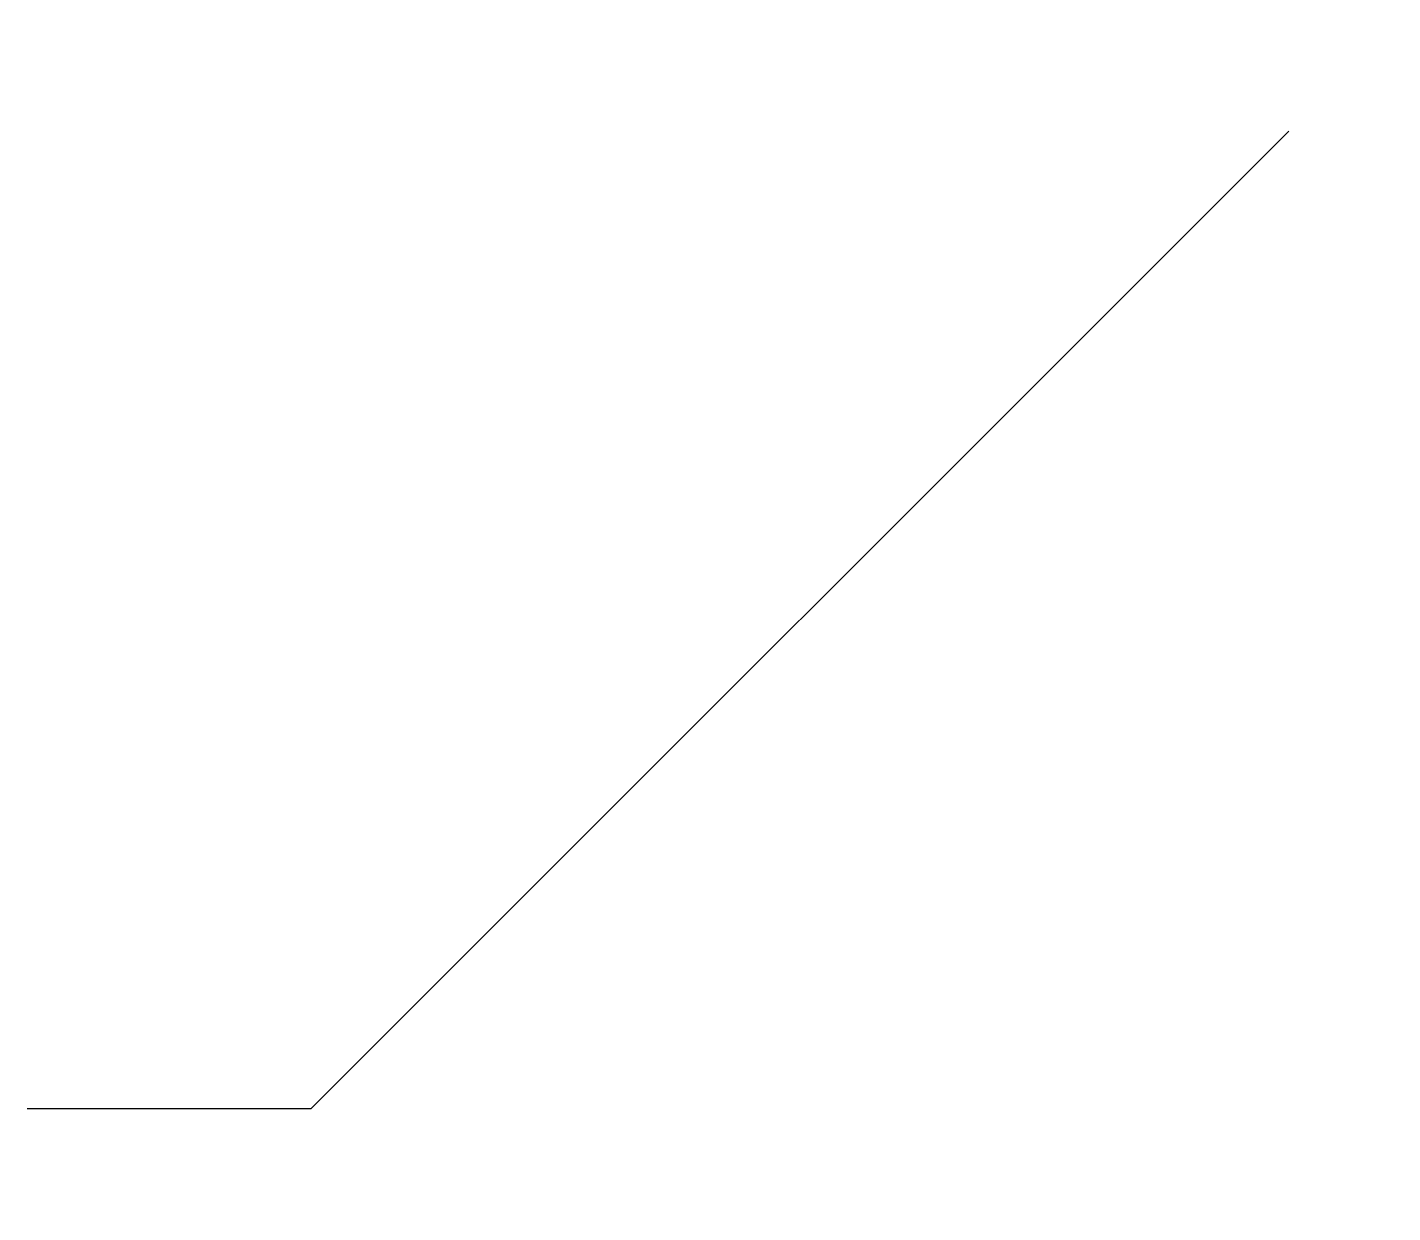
# Model space of a CAD drawing. Extents: x -5.58 to 4.29, y -4.29 to 4.29.
import ezdxf

# ---------------------------------------------------------------- set-up
doc = ezdxf.new("R2010")
doc.units = 0
doc.layers.get('0').update_dxf_attribs({"linetype": 'CONTINUOUS'})

msp = doc.modelspace()

# ---------------------------------------------------------------- linework, layer by layer
at = {"color": 0, "linetype": 'CONTINUOUS'}
for q in [(3.5355, 3.5355), (-5.5846, -3.5355)]:
    msp.add_line((-3.5355, -3.5355), q, dxfattribs=at)
at = {"color": 0}
msp.add_lwpolyline([(-3.5355, -3.5355, 0, 0, 0), (2.1213, 2.1213, 1.5, 0, 0), (3.5355, 3.5355, 0, 0, 0)], format="xyseb", dxfattribs=at)

doc.saveas('drawing.dxf')
